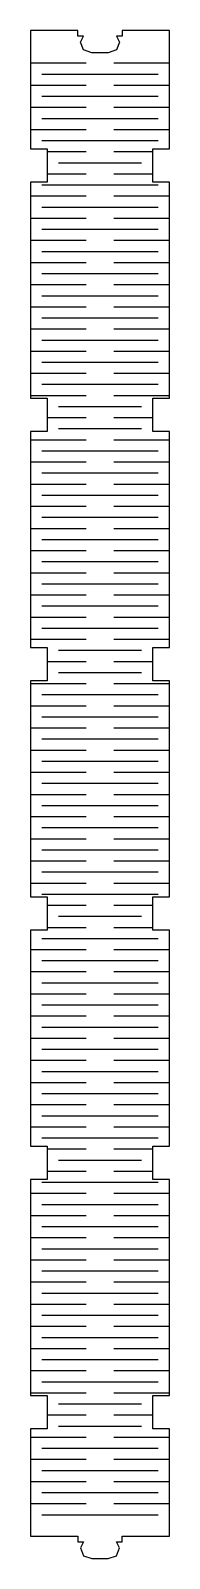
# Model space of a CAD drawing. Header units: millimetres. Extents: x 0 to 50, y -8 to 544.
import ezdxf

# ---------------------------------------------------------------- set-up
doc = ezdxf.new("R2010")
doc.units = ezdxf.units.MM
doc.layers.add('CUT_KERF_LINE', color=7, linetype='CONTINUOUS')
doc.layers.add('CUT_OUTER', color=7, linetype='CONTINUOUS')

msp = doc.modelspace()

# ---------------------------------------------------------------- linework, layer by layer
at = {"layer": 'CUT_KERF_LINE'}
for p, q in [((0, 532), (20, 532)), ((30, 532), (50, 532)), ((0, 524), (20, 524)), ((4, 528), (46, 528)), ((30, 524), (50, 524)), ((4, 520), (46, 520)), ((0, 516), (20, 516)), ((30, 516), (50, 516)), ((0, 508), (20, 508)), ((4, 512), (46, 512)), ((30, 508), (50, 508)), ((4, 504), (46, 504)), ((6, 500), (20, 500)), ((30, 500), (44, 500)), ((6, 492), (20, 492)), ((10, 496), (40, 496)), ((30, 492), (44, 492)), ((4, 488), (46, 488)), ((0, 484), (20, 484)), ((4, 480), (46, 480)), ((30, 484), (50, 484)), ((0, 476), (20, 476)), ((30, 476), (50, 476)), ((4, 472), (46, 472)), ((0, 468), (20, 468)), ((4, 464), (46, 464)), ((30, 468), (50, 468)), ((0, 460), (20, 460)), ((30, 460), (50, 460)), ((4, 456), (46, 456)), ((0, 452), (20, 452)), ((4, 448), (46, 448)), ((30, 452), (50, 452)), ((0, 444), (20, 444)), ((30, 444), (50, 444)), ((0, 436), (20, 436)), ((4, 440), (46, 440)), ((30, 436), (50, 436)), ((4, 432), (46, 432)), ((0, 428), (20, 428)), ((30, 428), (50, 428)), ((0, 420), (20, 420)), ((4, 424), (46, 424)), ((30, 420), (50, 420)), ((4, 416), (46, 416)), ((0, 412), (20, 412)), ((30, 412), (50, 412)), ((6, 404), (20, 404)), ((10, 408), (40, 408)), ((30, 404), (44, 404)), ((10, 400), (40, 400)), ((0, 396), (20, 396)), ((4, 392), (46, 392)), ((30, 396), (50, 396)), ((0, 388), (20, 388)), ((30, 388), (50, 388)), ((4, 384), (46, 384)), ((0, 380), (20, 380)), ((4, 376), (46, 376)), ((30, 380), (50, 380)), ((0, 372), (20, 372)), ((30, 372), (50, 372)), ((0, 364), (20, 364)), ((4, 368), (46, 368)), ((30, 364), (50, 364)), ((4, 360), (46, 360)), ((0, 356), (20, 356)), ((30, 356), (50, 356)), ((0, 348), (20, 348)), ((4, 352), (46, 352)), ((30, 348), (50, 348)), ((4, 344), (46, 344)), ((0, 340), (20, 340)), ((30, 340), (50, 340)), ((0, 332), (20, 332)), ((4, 336), (46, 336)), ((30, 332), (50, 332)), ((4, 328), (46, 328)), ((0, 324), (20, 324)), ((10, 320), (40, 320)), ((30, 324), (50, 324)), ((6, 316), (20, 316)), ((30, 316), (44, 316)), ((10, 312), (40, 312)), ((0, 308), (20, 308)), ((4, 304), (46, 304)), ((30, 308), (50, 308)), ((0, 300), (20, 300)), ((30, 300), (50, 300)), ((4, 296), (46, 296)), ((0, 292), (20, 292)), ((4, 288), (46, 288)), ((30, 292), (50, 292)), ((0, 284), (20, 284)), ((30, 284), (50, 284)), ((0, 276), (20, 276)), ((4, 280), (46, 280)), ((30, 276), (50, 276)), ((4, 272), (46, 272)), ((0, 268), (20, 268)), ((30, 268), (50, 268)), ((0, 260), (20, 260)), ((4, 264), (46, 264)), ((30, 260), (50, 260)), ((4, 256), (46, 256)), ((0, 252), (20, 252)), ((30, 252), (50, 252)), ((0, 244), (20, 244)), ((4, 248), (46, 248)), ((30, 244), (50, 244)), ((4, 240), (46, 240)), ((0, 236), (20, 236)), ((4, 232), (46, 232)), ((30, 236), (50, 236)), ((6, 228), (20, 228)), ((30, 228), (44, 228)), ((10, 224), (40, 224)), ((4, 216), (46, 216)), ((6, 220), (20, 220)), ((30, 220), (44, 220)), ((0, 212), (20, 212)), ((30, 212), (50, 212)), ((4, 208), (46, 208)), ((0, 204), (20, 204)), ((4, 200), (46, 200)), ((30, 204), (50, 204)), ((0, 196), (20, 196)), ((30, 196), (50, 196)), ((0, 188), (20, 188)), ((4, 192), (46, 192)), ((30, 188), (50, 188)), ((4, 184), (46, 184)), ((0, 180), (20, 180)), ((30, 180), (50, 180)), ((0, 172), (20, 172)), ((4, 176), (46, 176)), ((30, 172), (50, 172)), ((4, 168), (46, 168)), ((0, 164), (20, 164)), ((4, 160), (46, 160)), ((30, 164), (50, 164)), ((0, 156), (20, 156)), ((30, 156), (50, 156)), ((4, 152), (46, 152)), ((0, 148), (20, 148)), ((4, 144), (46, 144)), ((30, 148), (50, 148)), ((6, 140), (20, 140)), ((30, 140), (44, 140)), ((10, 136), (40, 136)), ((4, 128), (46, 128)), ((6, 132), (20, 132)), ((30, 132), (44, 132)), ((0, 124), (20, 124)), ((30, 124), (50, 124)), ((0, 116), (20, 116)), ((4, 120), (46, 120)), ((30, 116), (50, 116)), ((4, 112), (46, 112)), ((0, 108), (20, 108)), ((30, 108), (50, 108)), ((0, 100), (20, 100)), ((4, 104), (46, 104)), ((30, 100), (50, 100)), ((4, 96), (46, 96)), ((0, 92), (20, 92)), ((30, 92), (50, 92)), ((0, 84), (20, 84)), ((4, 88), (46, 88)), ((30, 84), (50, 84)), ((4, 80), (46, 80)), ((0, 76), (20, 76)), ((4, 72), (46, 72)), ((30, 76), (50, 76)), ((0, 68), (20, 68)), ((30, 68), (50, 68)), ((4, 64), (46, 64)), ((0, 60), (20, 60)), ((4, 56), (46, 56)), ((30, 60), (50, 60)), ((0, 52), (20, 52)), ((30, 52), (50, 52)), ((10, 48), (40, 48)), ((6, 44), (20, 44)), ((10, 40), (40, 40)), ((30, 44), (44, 44)), ((0, 36), (20, 36)), ((30, 36), (50, 36)), ((0, 28), (20, 28)), ((4, 32), (46, 32)), ((30, 28), (50, 28)), ((4, 24), (46, 24)), ((0, 20), (20, 20)), ((30, 20), (50, 20)), ((0, 12), (20, 12)), ((4, 16), (46, 16)), ((30, 12), (50, 12)), ((4, 8), (46, 8))]:
    msp.add_line(p, q, dxfattribs=at)
at = {"layer": 'CUT_OUTER'}
msp.add_lwpolyline([(0, 0.2), (17, 0.2), (17, -1.8), (19, -1.8), (18, -4), (19, -6.8), (22, -7.8), (28, -7.8), (31, -6.8), (32, -4), (31, -1.8), (33, -1.8), (33, 0.2), (50, 0.2), (50, 39), (44, 39), (44, 51), (50, 51), (50, 129), (44, 129), (44, 141), (50, 141), (50, 219), (44, 219), (44, 231), (50, 231), (50, 309), (44, 309), (44, 321), (50, 321), (50, 399), (44, 399), (44, 411), (50, 411), (50, 489), (44, 489), (44, 501), (50, 501), (50, 543.7), (33, 543.7), (33, 541.7), (31, 541.7), (32, 539.5), (31, 536.7), (28, 535.7), (22, 535.7), (19, 536.7), (18, 539.5), (19, 541.7), (17, 541.7), (17, 543.7), (0, 543.7), (0, 501), (6, 501), (6, 489), (0, 489), (0, 411), (6, 411), (6, 399), (0, 399), (0, 321), (6, 321), (6, 309), (0, 309), (0, 231), (6, 231), (6, 219), (0, 219), (0, 141), (6, 141), (6, 129), (0, 129), (0, 51), (6, 51), (6, 39), (0, 39)], close=True, dxfattribs=at)

doc.saveas('drawing.dxf')
